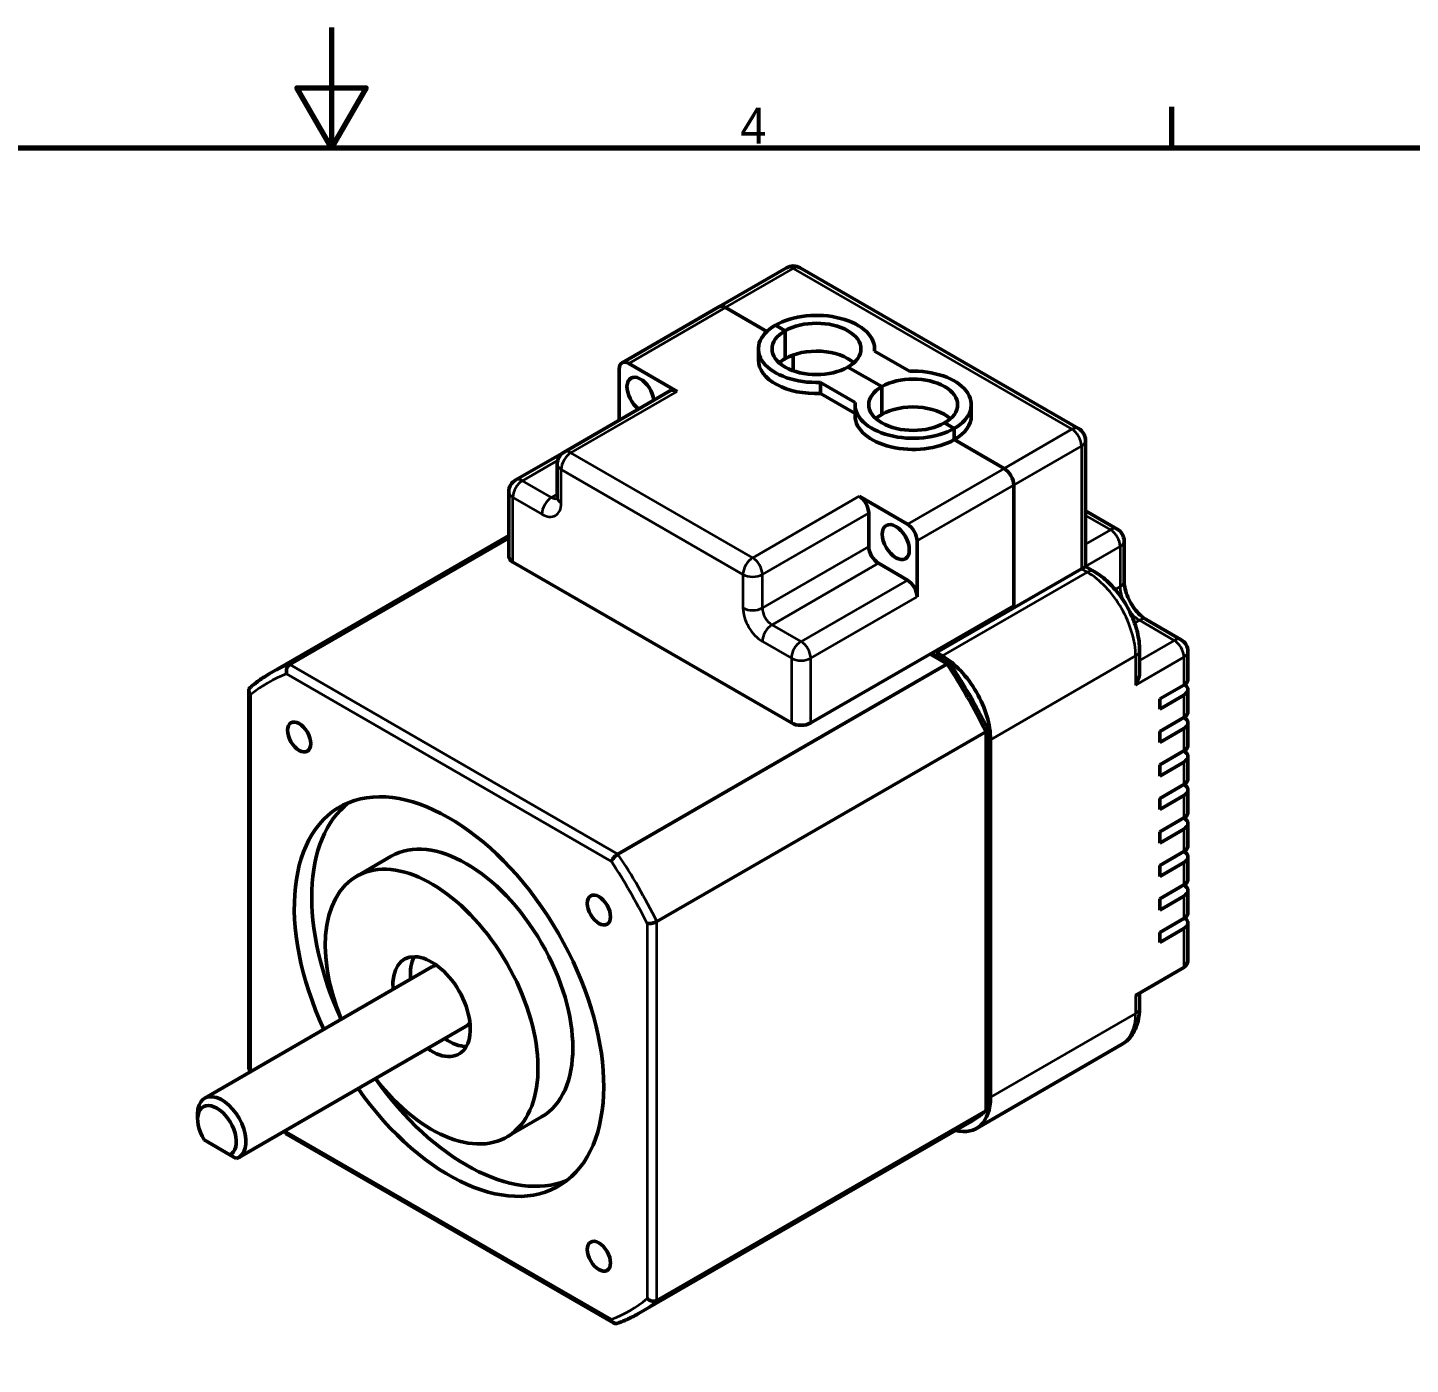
# Model space of a CAD drawing. Header units: millimetres. Extents: x -527 to 428, y -54 to 282.
# Drawn here: x -364.8 to -263.7, y 184 to 281.7 of the extents above; entities that cross this region are included whole.
import ezdxf

# ---------------------------------------------------------------- set-up
doc = ezdxf.new("R2010")
doc.units = ezdxf.units.MM
for name, color, linetype, lineweight in [('경계(ISO)', 7, 'Continuous', 70), ('외형선(ISO)', 7, 'Continuous', 50), ('좁은 외형선(ISO)', 7, 'Continuous', 35)]:
    doc.layers.add(name, color=color, linetype=linetype, lineweight=lineweight)
doc.styles.add('레이블 문자 (JIS)', font='')
doc.styles.get('레이블 문자 (JIS)').set_extended_font_data('Gulim')

# ---------------------------------------------------------------- blocks, each defined once
blk = doc.blocks.new('경계 Default Border')
at = {"layer": '경계(ISO)'}
blk.add_line((280, 287), (280, 290.4), dxfattribs=at)
at = {"layer": '경계(ISO)', "flags": 128}
for points in [[(210, 297), (210, 287), (207.11, 292), (212.89, 292), (210, 287)], [(10, 10), (10, 287), (410, 287), (410, 10), (10, 10)]]:
    blk.add_lwpolyline(points, dxfattribs=at)
at = {"layer": '경계(ISO)', "insert": (244.04, 287.33), "char_height": 3, "attachment_point": 7, "style": '레이블 문자 (JIS)'}
blk.add_mtext('4', dxfattribs=at)

msp = doc.modelspace()

# ---------------------------------------------------------------- linework, layer by layer
at = {"layer": '외형선(ISO)', "color": 0}
for p, q in [((-309.29955, 264.15621), (-314.2493, 261.29847)), ((-287.93487, 252.39866), (-308.29955, 264.15621)), ((-314.2493, 261.29847), (-321.32036, 257.21599)), ((-310.73043, 259.506), (-313.7493, 261.24894)), ((-313.7493, 261.24894), (-310.73043, 259.506)), ((-310.1077, 259.96296), (-309.40059, 259.55471)), ((-309.40059, 259.55471), (-310.1077, 259.96296)), ((-309.40059, 259.55471), (-309.40059, 257.51347)), ((-309.40059, 259.55471), (-309.40059, 257.51347)), ((-311.35249, 257.41141), (-311.35249, 258.22791)), ((-300.31233, 256.5938), (-302.86178, 258.06572)), ((-302.85249, 258.06036), (-302.85249, 258.22791)), ((-320.82036, 257.16646), (-317.28483, 255.12522)), ((-308.79955, 257.78692), (-308.79955, 256.62765)), ((-304.80439, 256.9011), (-302.32952, 255.47223)), ((-304.80439, 256.9011), (-302.32952, 255.47223)), ((-321.52747, 253.01393), (-321.52747, 256.75821)), ((-317.78483, 255.17475), (-325.563, 250.68402)), ((-304.27213, 254.30761), (-306.82158, 255.77953)), ((-306.82158, 254.96304), (-306.82158, 255.77953)), ((-304.28142, 253.49647), (-306.82158, 254.96304)), ((-302.32952, 255.47223), (-302.32952, 253.43099)), ((-302.32952, 255.47223), (-302.32952, 253.43099)), ((-304.28142, 254.14542), (-304.28142, 253.32893)), ((-295.78142, 253.32893), (-295.78142, 254.14542)), ((-297.73333, 252.81862), (-297.02622, 252.41037)), ((-297.73333, 252.81862), (-297.02622, 252.41037)), ((-297.02622, 252.41037), (-297.02622, 251.59387)), ((-297.02622, 251.59387), (-297.02622, 252.41037)), ((-293.38462, 249.49139), (-297.02622, 251.59387)), ((-297.02622, 251.59387), (-293.38462, 249.49139)), ((-287.43487, 242.31202), (-287.43487, 251.53263)), ((-329.09854, 248.64277), (-325.563, 250.68402)), ((-326.063, 249.81799), (-326.063, 247.3685)), ((-329.59854, 247.77675), (-329.59854, 243.04107)), ((-292.67751, 248.26665), (-292.67751, 239.36683)), ((-292.67751, 248.26665), (-292.67751, 239.44848)), ((-303.99122, 247.45015), (-300.45569, 245.40891)), ((-303.28411, 243.77592), (-303.28411, 246.22541)), ((-287.43487, 246.39451), (-285.10645, 245.05019)), ((-329.59854, 244.57336), (-347.119, 234.45791)), ((-329.59854, 244.39928), (-345.619, 235.14986)), ((-299.74858, 244.18416), (-299.74858, 240.10168)), ((-284.60645, 244.18416), (-284.60645, 241.24478)), ((-329.30564, 242.63282), (-308.94097, 230.87527)), ((-300.45569, 241.32643), (-302.57701, 242.55117)), ((-287.72777, 242.14292), (-298.33437, 236.0192)), ((-287.43487, 242.31202), (-287.72777, 242.14292)), ((-286.8035, 241.9475), (-287.43487, 242.31202)), ((-307.52676, 230.87527), (-292.67751, 239.44848)), ((-292.67751, 239.36683), (-298.33437, 236.10085)), ((-292.74822, 239.40766), (-292.67751, 239.36683)), ((-282.98512, 238.43657), (-280.43954, 236.96687)), ((-297.36403, 235.21983), (-298.6829, 235.98128)), ((-298.40508, 236.14167), (-298.33437, 236.10085)), ((-298.33437, 236.10085), (-298.33437, 236.0192)), ((-297.9101, 235.77425), (-298.33437, 236.0192)), ((-283.47507, 234.63696), (-283.47507, 236.1825)), ((-279.93954, 236.10085), (-279.93954, 234.05961)), ((-321.619, 221.29345), (-297.57737, 235.17389)), ((-282.0002, 232.63074), (-280.23243, 233.65136)), ((-348.61468, 233.25838), (-348.61468, 205.63025)), ((-280.23243, 232.91651), (-282.0002, 231.89589)), ((-282.0002, 231.89589), (-282.0002, 232.63074)), ((-279.93954, 233.32476), (-279.93954, 231.69177)), ((-280.23243, 231.28352), (-282.0002, 230.2629)), ((-279.93954, 230.87527), (-279.93954, 229.24228)), ((-318.76975, 216.35842), (-294.72812, 230.23886)), ((-294.58168, 202.77251), (-294.58168, 230.40065)), ((-294.37457, 203.52263), (-294.37457, 229.65053)), ((-280.23243, 230.46702), (-282.0002, 229.4464)), ((-282.0002, 229.4464), (-282.0002, 230.2629)), ((-280.23243, 228.83403), (-282.0002, 227.81341)), ((-280.23243, 228.01753), (-282.0002, 226.99691)), ((-282.0002, 226.99691), (-282.0002, 227.81341)), ((-279.93954, 228.42578), (-279.93954, 226.79279)), ((-280.23243, 226.38454), (-282.0002, 225.36392)), ((-280.23243, 225.56804), (-282.0002, 224.54742)), ((-279.93954, 225.97629), (-279.93954, 224.3433)), ((-282.0002, 224.54742), (-282.0002, 225.36392)), ((-280.23243, 223.93505), (-282.0002, 222.91443)), ((-279.93954, 223.5268), (-279.93954, 221.89381)), ((-280.23243, 223.11855), (-282.0002, 222.09793)), ((-282.0002, 222.09793), (-282.0002, 222.91443)), ((-280.23243, 221.48556), (-282.0002, 220.46494)), ((-338.19976, 221.13223), (-340.74534, 219.66254)), ((-280.23243, 220.66906), (-282.0002, 219.64844)), ((-282.0002, 219.64844), (-282.0002, 220.46494)), ((-279.93954, 221.07731), (-279.93954, 219.44432)), ((-280.23243, 219.03607), (-282.0002, 218.01545)), ((-279.93954, 218.62782), (-279.93954, 216.99483)), ((-280.23243, 218.21957), (-282.0002, 217.19895)), ((-282.0002, 217.19895), (-282.0002, 218.01545)), ((-280.23243, 216.58658), (-282.0002, 215.56596)), ((-280.23243, 215.85173), (-282.0002, 214.83111)), ((-282.0002, 214.83111), (-282.0002, 215.56596)), ((-279.93954, 216.25998), (-279.93954, 213.64139)), ((-335.22255, 213.03617), (-351.83956, 203.44233)), ((-283.76797, 210.95275), (-280.23243, 212.994)), ((-283.47507, 210.05461), (-283.47507, 211.12186)), ((-332.72255, 208.70604), (-349.33956, 199.11221)), ((-284.8035, 207.35747), (-295.4101, 201.23375)), ((-352.35733, 201.88964), (-352.35733, 202.29789)), ((-318.76975, 188.64561), (-294.72812, 202.52605)), ((-327.19976, 202.07967), (-329.74534, 200.60998)), ((-296.07737, 201.57298), (-320.119, 187.69254)), ((-350.0077, 199.30834), (-351.87853, 200.38846)), ((-345.83233, 200.81107), (-321.90566, 186.997)), ((-350.0077, 199.30834), (-349.5289, 199.0319))]:
    msp.add_line(p, q, dxfattribs=at)
for centre, start, end in [((-308.79955, 263.29018), 60, 120), ((-288.43487, 251.53263), 0, 60), ((-325.063, 249.81799), 120, 180), ((-328.59854, 247.77675), 120, 180), ((-285.60645, 244.18416), 0, 60), ((-280.93954, 236.10085), 0, 60)]:
    msp.add_arc(centre, 1, start, end, dxfattribs=at)
for centre, major_axis, start_param, end_param in [((-313.7493, 260.43245), (-0.5, 0.86603), 5.497787144, 6.283185307), ((-313.7493, 260.43245), (-0.5, 0.86603), 5.497787144, 6.283185307), ((-307.10249, 258.22791), (4.25, 0), 6.217040995, 8.639379797), ((-307.10249, 258.22791), (-4.25, 0), 5.497787144, 7.920125946), ((-307.10249, 258.22791), (3.25, 0), 5.497787144, 8.639379797), ((-307.10249, 258.22791), (-3.25, 0), 5.497787144, 8.639379797), ((-307.10249, 256.18666), (-3.25, 0), 3.716704077, 5.497787144), ((-320.82036, 256.34996), (-0.5, 0.86603), 5.497787144, 7.068583471), ((-307.10249, 257.41141), (-4.25, 0), 0, 1.636940639), ((-307.10249, 256.18666), (-3.25, 0), 5.497787144, 5.708073883), ((-319.97183, 254.88027), (-0.7, 1.21244), 4.070246438, 8.496124177), ((-300.03142, 254.14542), (3.25, 0), 5.497787144, 8.639379797), ((-300.03142, 254.14542), (4.25, 0), 5.497787144, 7.920125946), ((-317.28483, 254.30872), (-0.5, 0.86603), 5.497787144, 6.283185307), ((-300.03142, 254.14542), (-3.25, 0), 5.497787144, 8.639379797), ((-300.03142, 254.14542), (-4.25, 0), 6.217040995, 8.639379797), ((-300.03142, 252.10418), (-3.25, 0), 3.716704077, 5.497787144), ((-300.03142, 253.32893), (-4.25, 0), 0, 2.35619449), ((-300.03142, 252.10418), (-3.25, 0), 5.497787144, 5.708073883), ((-300.03142, 253.32893), (4.25, 0), 5.497787144, 6.283185307), ((-293.38462, 248.6749), (0.5, -0.86603), 0.785398163, 2.35619449), ((-293.38462, 248.6749), (-0.5, 0.86603), 3.926990817, 5.497787144), ((-303.99122, 246.63365), (0.5, -0.86603), 0.785398163, 2.35619449), ((-300.45569, 244.59241), (0.5, -0.86603), 0.785398163, 2.35619449), ((-302.57701, 243.36767), (0.5, -0.86603), 3.926990817, 5.497787144), ((-328.59854, 243.04107), (-1, 0), 0, 0.785398163), ((-300.45569, 240.50993), (0.5, -0.86603), 0.785398163, 2.35619449), ((-297.9101, 231.69177), (2.5, -4.33013), 0.785398163, 2.35619449), ((-284.47507, 234.05961), (0.70711, 1.22474), 4.71238898, 5.497787144), ((-280.93954, 234.05961), (1, 0), 5.497787144, 6.283185307), ((-280.93954, 233.32476), (1, 0), 5.497787144, 6.973002397), ((-297.62726, 231.85507), (-1.75, 3.03109), 4.56241309, 4.86236487), ((-295.08168, 233.32476), (-0.85, 1.47224), 1.27535549, 1.282252411), ((-295.08168, 233.32476), (-0.85, 1.47224), 1.859340243, 1.866237164), ((-280.93954, 231.69177), (1, 0), 5.497787144, 6.283185307), ((-308.23386, 231.28352), (1, 0), 3.926990817, 5.497787144), ((-280.93954, 230.87527), (1, 0), 5.497787144, 7.068583471), ((-280.93954, 229.24228), (1, 0), 5.497787144, 6.283185307), ((-280.93954, 228.42578), (1, 0), 5.497787144, 7.068583471), ((-333.97255, 210.8711), (-8, 13.85641), 1.727689198, 7.697088763), ((-280.93954, 226.79279), (1, 0), 5.497787144, 6.283185307), ((-280.93954, 225.97629), (1, 0), 5.497787144, 7.068583471), ((-332.69976, 211.60595), (-8, 13.85641), 0.079633653, 1.413903456), ((-280.93954, 224.3433), (1, 0), 5.497787144, 6.283185307), ((-280.93954, 223.5268), (1, 0), 5.497787144, 7.068583471), ((-332.69976, 211.60595), (-5.5, 9.52628), 3.141592654, 6.283185307), ((-280.93954, 221.89381), (1, 0), 5.497787144, 6.283185307), ((-280.93954, 221.07731), (1, 0), 5.497787144, 7.068583471), ((-335.24534, 210.13626), (-5.5, 9.52628), 1.80007253, 7.624705431), ((-280.93954, 219.44432), (1, 0), 5.497787144, 6.283185307), ((-280.93954, 218.62782), (1, 0), 5.497787144, 7.068583471), ((-280.93954, 216.99483), (1, 0), 5.497787144, 6.283185307), ((-280.93954, 216.25998), (1, 0), 5.497787144, 6.973002397), ((-335.24534, 210.13626), (-2, 3.4641), 2.24592786, 7.178850101), ((-333.97255, 210.8711), (-2, 3.4641), 0.323828139, 0.895664794), ((-280.93954, 214.21874), (0.70711, -1.22474), 0, 0.785398163), ((-333.97255, 210.8711), (-1.25, 2.16506), 6.023356133, 6.283185307), ((-333.97255, 210.8711), (1.25, -2.16506), 0, 0.259829174), ((-333.97255, 210.8711), (2, -3.4641), 5.387520513, 5.959357169), ((-332.69976, 211.60595), (8, -13.85641), 4.869281851, 6.203551655), ((-350.58956, 201.27727), (-1.25, 2.16506), 2.999695599, 7.068583471), ((-297.9101, 205.56388), (2.5, -4.33013), 5.77682719, 7.068583471), ((-350.94311, 201.07314), (-1, 1.73205), 3.078928738, 7.91664555)]:
    msp.add_ellipse(centre, major_axis=major_axis, ratio=0.577350269, start_param=start_param, end_param=end_param, dxfattribs=at)
for centre, major_axis in [((-301.30422, 244.10251), (-0.7, 1.21244)), ((-344.9327, 229.85465), (0.6, -1.03923)), ((-323.01239, 217.19895), (0.6, -1.03923)), ((-323.01239, 191.88756), (0.6, -1.03923))]:
    msp.add_ellipse(centre, major_axis=major_axis, ratio=0.577350269, dxfattribs=at)
for points, knots in [([(-326.063, 247.3685), (-326.063, 247.32834), (-326.06582, 247.29515), (-326.07318, 247.24572), (-326.07772, 247.22955), (-326.08118, 247.21926), (-326.08182, 247.21778), (-326.08182, 247.21778)], [6.2831853072, 6.2831853072, 6.2831853072, 6.2831853072, 6.4402649399, 6.4402649399, 6.5973445725, 6.5973445725, 6.6636738223, 6.6636738223, 6.6636738223, 6.6636738223]), ([(-283.47507, 236.1825), (-283.47507, 236.6152), (-283.53356, 237.06069), (-283.7496, 237.95318), (-283.90744, 238.40011), (-284.30715, 239.26615), (-284.54902, 239.68508), (-285.09917, 240.46425), (-285.40731, 240.82442), (-286.0722, 241.45776), (-286.42877, 241.73115), (-286.8035, 241.9475)], [1.570796327, 1.570796327, 1.570796327, 1.570796327, 1.884955592, 1.884955592, 2.199114858, 2.199114858, 2.513274123, 2.513274123, 2.827433388, 2.827433388, 3.141592654, 3.141592654, 3.141592654, 3.141592654]), ([(-282.98512, 238.43657), (-283.09809, 238.50179), (-283.22235, 238.59013), (-283.48096, 238.81478), (-283.61548, 238.95328), (-283.87561, 239.27053), (-284.00064, 239.45062), (-284.22251, 239.83144), (-284.3189, 240.0324), (-284.47039, 240.42723), (-284.52595, 240.62113), (-284.59218, 240.96372), (-284.60645, 241.11484), (-284.60645, 241.24478)], [0, 0, 0, 0, 0.247126499, 0.247126499, 0.507609134, 0.507609134, 0.778558045, 0.778558045, 1.053396997, 1.053396997, 1.324615075, 1.324615075, 1.570796327, 1.570796327, 1.570796327, 1.570796327]), ([(-345.619, 235.14986), (-345.66255, 235.12471), (-345.70272, 235.08895), (-345.77346, 234.99887), (-345.80288, 234.94514), (-345.84781, 234.82427), (-345.86193, 234.75773), (-345.86956, 234.65257), (-345.86931, 234.61451), (-345.86289, 234.53968), (-345.8567, 234.50307), (-345.84742, 234.46697), (-345.84716, 234.46595), (-345.84689, 234.46494)], [-0.08091738103, -0.08091738103, -0.08091738103, -0.08091738103, -0.06239876818, -0.06239876818, -0.04333023181, -0.04333023181, -0.02310057706, -0.02310057706, -0.01158138451, -0.01158138451, 0, 0, 0.0003358864, 0.0003358864, 0.0003358864, 0.0003358864]), ([(-297.34189, 235.19898), (-297.34911, 235.20992), (-297.35905, 235.21823), (-297.39348, 235.23302), (-297.4229, 235.23357), (-297.49364, 235.21622), (-297.53381, 235.19904), (-297.57737, 235.17389)], [0.03228665969, 0.03228665969, 0.03228665969, 0.03228665969, 0.04333023421, 0.04333023421, 0.06239877167, 0.06239877167, 0.08091738547, 0.08091738547, 0.08091738547, 0.08091738547]), ([(-294.58867, 230.43025), (-294.75268, 230.75797), (-294.92085, 231.08418), (-295.26519, 231.73303), (-295.44137, 232.05567), (-295.80145, 232.69684), (-295.98536, 233.01537), (-296.36059, 233.6478), (-296.55191, 233.9617), (-296.94166, 234.58433), (-297.14008, 234.89307), (-297.34189, 235.19898)], [3.8240371733, 3.8240371733, 3.8240371733, 3.8240371733, 3.8652186308, 3.8652186308, 3.9064000883, 3.9064000883, 3.9475815457, 3.9475815457, 3.9887630032, 3.9887630032, 4.0299444606, 4.0299444606, 4.0299444606, 4.0299444606]), ([(-347.119, 234.45791), (-347.2176, 234.40098), (-347.31517, 234.34225), (-347.50817, 234.2212), (-347.60359, 234.15889), (-347.79225, 234.03073), (-347.88548, 233.96488), (-348.06969, 233.82969), (-348.16067, 233.76035), (-348.34033, 233.61822), (-348.42901, 233.54542), (-348.51652, 233.47093)], [5.4977871438, 5.4977871438, 5.4977871438, 5.4977871438, 5.5189176864, 5.5189176864, 5.5400482291, 5.5400482291, 5.5611787717, 5.5611787717, 5.5823093143, 5.5823093143, 5.603439857, 5.603439857, 5.603439857, 5.603439857]), ([(-348.46824, 232.9515), (-348.46898, 232.95224), (-348.46973, 232.95298), (-348.49601, 232.97926), (-348.5187, 233.00635), (-348.55738, 233.06255), (-348.57335, 233.09154), (-348.60719, 233.17276), (-348.61714, 233.2254), (-348.61138, 233.32365), (-348.59715, 233.36862), (-348.55674, 233.43142), (-348.53828, 233.45241), (-348.51652, 233.47093)], [-0.08108516578, -0.08108516578, -0.08108516578, -0.08108516578, -0.08074997428, -0.08074997428, -0.06919255003, -0.06919255003, -0.05769718909, -0.05769718909, -0.03750938668, -0.03750938668, -0.01848030045, -0.01848030045, -0.00743258614, -0.00743258614, -0.00743258614, -0.00743258614]), ([(-294.72812, 230.23886), (-294.68456, 230.26401), (-294.6496, 230.2902), (-294.59921, 230.3428), (-294.58498, 230.36855), (-294.58057, 230.40576), (-294.5828, 230.41853), (-294.58867, 230.43025)], [0.08091741993, 0.08091741993, 0.08091741993, 0.08091741993, 0.09943604178, 0.09943604178, 0.11850458753, 0.11850458753, 0.12954816685, 0.12954816685, 0.12954816685, 0.12954816685]), ([(-322.09821, 220.75363), (-322.09794, 220.75434), (-322.09767, 220.75504), (-322.08805, 220.78023), (-322.07593, 220.80627), (-322.04661, 220.86046), (-322.02949, 220.8885), (-321.97607, 220.96722), (-321.93546, 221.01846), (-321.84749, 221.11449), (-321.80143, 221.15862), (-321.70841, 221.23582), (-321.66255, 221.2683), (-321.619, 221.29345)], [-0.08108516664, -0.08108516664, -0.08108516664, -0.08108516664, -0.08074997513, -0.08074997513, -0.06919255074, -0.06919255074, -0.05769718966, -0.05769718966, -0.03750938699, -0.03750938699, -0.01848030053, -0.01848030053, 0, 0, 0, 0]), ([(-319.47686, 216.21332), (-319.47611, 216.2132), (-319.47537, 216.21308), (-319.44875, 216.20882), (-319.42013, 216.20629), (-319.35854, 216.20459), (-319.3257, 216.2054), (-319.23081, 216.2123), (-319.16613, 216.22185), (-319.03899, 216.25002), (-318.97774, 216.26784), (-318.86437, 216.3098), (-318.81331, 216.33327), (-318.76975, 216.35842)], [-0.0003358864, -0.0003358864, -0.0003358864, -0.0003358864, 0, 0, 0.01158138452, 0.01158138452, 0.02310057706, 0.02310057706, 0.04333023182, 0.04333023182, 0.06239876819, 0.06239876819, 0.08091738092, 0.08091738092, 0.08091738092, 0.08091738092]), ([(-284.8035, 207.35747), (-284.62024, 207.46328), (-284.45178, 207.5943), (-284.15614, 207.89348), (-284.02891, 208.0613), (-283.81685, 208.41944), (-283.73179, 208.60972), (-283.59936, 209.0039), (-283.55188, 209.20789), (-283.48974, 209.62504), (-283.47507, 209.83826), (-283.47507, 210.05461)], [0.7853981634, 0.7853981634, 0.7853981634, 0.7853981634, 0.9424777961, 0.9424777961, 1.0995574288, 1.0995574288, 1.2566370614, 1.2566370614, 1.4137166941, 1.4137166941, 1.5707963268, 1.5707963268, 1.5707963268, 1.5707963268]), ([(-348.61469, 205.63025), (-348.61469, 205.60875), (-348.6047, 205.58965), (-348.57335, 205.56339), (-348.55738, 205.55446), (-348.5187, 205.53954), (-348.49601, 205.53359), (-348.46973, 205.52913), (-348.46898, 205.52901), (-348.46824, 205.52888)], [-0.04099554639, -0.04099554639, -0.04099554639, -0.04099554639, -0.02310057706, -0.02310057706, -0.01158138452, -0.01158138452, 0, 0, 0.0003358864, 0.0003358864, 0.0003358864, 0.0003358864]), ([(-296.07737, 201.57298), (-295.97876, 201.62992), (-295.88119, 201.68865), (-295.6882, 201.8097), (-295.59277, 201.87201), (-295.40411, 202.00017), (-295.31088, 202.06602), (-295.12667, 202.2012), (-295.03569, 202.27055), (-294.85603, 202.41268), (-294.76735, 202.48547), (-294.67984, 202.55997)], [2.3561944902, 2.3561944902, 2.3561944902, 2.3561944902, 2.3773250328, 2.3773250328, 2.3984555755, 2.3984555755, 2.4195861181, 2.4195861181, 2.4407166607, 2.4407166607, 2.4618472034, 2.4618472034, 2.4618472034, 2.4618472034]), ([(-294.58168, 202.77251), (-294.58168, 202.76663), (-294.58185, 202.76076), (-294.58498, 202.70725), (-294.59921, 202.66228), (-294.6496, 202.58396), (-294.68456, 202.5512), (-294.72812, 202.52605)], [0.04099551336, 0.04099551336, 0.04099551336, 0.04099551336, 0.04333019684, 0.04333019684, 0.06239871719, 0.06239871719, 0.08091731437, 0.08091731437, 0.08091731437, 0.08091731437]), ([(-345.84689, 200.98858), (-345.84716, 200.98787), (-345.84742, 200.98717), (-345.8567, 200.96218), (-345.86289, 200.93955), (-345.86931, 200.89859), (-345.86956, 200.8803), (-345.8625, 200.84001), (-345.85095, 200.82182), (-345.83233, 200.81107)], [-0.08108516517, -0.08108516517, -0.08108516517, -0.08108516517, -0.08074997367, -0.08074997367, -0.06919254953, -0.06919254953, -0.05769718869, -0.05769718869, -0.03983924173, -0.03983924173, -0.03983924173, -0.03983924173]), ([(-319.47686, 188.7907), (-319.47611, 188.78997), (-319.47537, 188.78923), (-319.44875, 188.76314), (-319.42013, 188.73948), (-319.35854, 188.6965), (-319.3257, 188.67725), (-319.23081, 188.63128), (-319.16613, 188.61024), (-319.03899, 188.58872), (-318.97774, 188.58733), (-318.86437, 188.60356), (-318.81331, 188.62046), (-318.76975, 188.64561)], [-0.08108516603, -0.08108516603, -0.08108516603, -0.08108516603, -0.08074997453, -0.08074997453, -0.06919255024, -0.06919255024, -0.05769718926, -0.05769718926, -0.03750938677, -0.03750938677, -0.01848030047, -0.01848030047, 0, 0, 0, 0]), ([(-321.67251, 186.97574), (-321.69943, 186.96616), (-321.72684, 186.96066), (-321.80143, 186.95707), (-321.84749, 186.96723), (-321.93546, 187.01137), (-321.97607, 187.04631), (-322.02949, 187.11622), (-322.04661, 187.14455), (-322.07593, 187.20615), (-322.08805, 187.23934), (-322.09767, 187.27524), (-322.09794, 187.27625), (-322.09821, 187.27727)], [-0.07346938606, -0.07346938606, -0.07346938606, -0.07346938606, -0.06239876819, -0.06239876819, -0.04333023182, -0.04333023182, -0.02310057706, -0.02310057706, -0.01158138452, -0.01158138452, 0, 0, 0.0003358864, 0.0003358864, 0.0003358864, 0.0003358864]), ([(-321.67251, 186.97574), (-321.56424, 187.01428), (-321.45686, 187.05468), (-321.24394, 187.13921), (-321.1384, 187.18333), (-320.92921, 187.27526), (-320.82557, 187.32308), (-320.62026, 187.42238), (-320.51858, 187.47387), (-320.31726, 187.58048), (-320.2176, 187.63561), (-320.119, 187.69254)], [2.250541777, 2.250541777, 2.250541777, 2.250541777, 2.2716723196, 2.2716723196, 2.2928028623, 2.2928028623, 2.3139334049, 2.3139334049, 2.3350639476, 2.3350639476, 2.3561944902, 2.3561944902, 2.3561944902, 2.3561944902])]:
    msp.add_open_spline(points, degree=3, knots=knots, dxfattribs=at)
for points in [[(-348.60769, 205.60065), (-348.56987, 205.52507), (-348.53182, 205.44957), (-348.49355, 205.37415)], [(-345.99355, 201.04402), (-345.94737, 200.97317), (-345.90101, 200.90247), (-345.85447, 200.83192)]]:
    msp.add_open_spline(points, degree=3, dxfattribs=at)
at = {"layer": '좁은 외형선(ISO)', "color": 0}
for p, q in [((-313.7493, 261.24894), (-308.79955, 264.10668)), ((-308.79955, 264.10668), (-288.43487, 252.34913)), ((-320.82036, 257.16646), (-313.7493, 261.24894)), ((-325.063, 250.63449), (-317.28483, 255.12522)), ((-288.43487, 252.34913), (-293.38462, 249.49139)), ((-292.67751, 248.26665), (-287.72777, 251.12439)), ((-287.72777, 251.12439), (-287.72777, 242.14292)), ((-328.59854, 248.59325), (-326.02893, 250.07681)), ((-311.7694, 242.95942), (-325.063, 250.63449)), ((-325.77011, 246.96025), (-325.77011, 249.40974)), ((-325.77011, 249.40974), (-312.4765, 241.73467)), ((-293.38462, 249.49139), (-300.45569, 245.40891)), ((-326.47722, 247.3685), (-328.59854, 248.59325)), ((-299.74858, 244.18416), (-292.67751, 248.26665)), ((-329.30564, 247.3685), (-327.18432, 246.14376)), ((-329.30564, 242.63282), (-329.30564, 247.3685)), ((-326.063, 247.60765), (-326.47722, 247.3685)), ((-303.99122, 247.45015), (-311.7694, 242.95942)), ((-311.06229, 241.73467), (-303.28411, 246.22541)), ((-287.43487, 246.0563), (-285.60645, 245.00066)), ((-285.60645, 245.00066), (-287.43487, 243.94502)), ((-303.28411, 243.77592), (-311.06229, 239.28518)), ((-287.43487, 242.31202), (-284.89934, 243.77592)), ((-284.89934, 243.77592), (-284.89934, 240.83653)), ((-312.4765, 241.73467), (-312.4765, 239.28518)), ((-311.06229, 239.28518), (-311.06229, 241.73467)), ((-310.35518, 238.06044), (-302.57701, 242.55117)), ((-287.3035, 241.89797), (-297.9101, 235.77425)), ((-287.72777, 242.14292), (-287.3035, 241.89797)), ((-300.45569, 241.32643), (-308.23386, 236.8357)), ((-284.89934, 240.83653), (-285.25631, 240.63043)), ((-307.52676, 235.61095), (-299.74858, 240.10168)), ((-308.23386, 236.8357), (-310.35518, 238.06044)), ((-283.84209, 238.18094), (-283.48512, 238.38704)), ((-283.48512, 238.38704), (-280.93954, 236.91734)), ((-311.06229, 236.8357), (-308.94097, 235.61095)), ((-280.93954, 236.91734), (-283.47507, 235.45345)), ((-308.94097, 235.61095), (-308.94097, 230.87527)), ((-307.52676, 230.87527), (-307.52676, 235.61095)), ((-297.57737, 235.17389), (-298.82934, 235.89672)), ((-294.37457, 229.65053), (-283.76797, 235.77425)), ((-283.76797, 235.77425), (-283.76797, 233.65136)), ((-283.76797, 233.65136), (-280.23243, 235.6926)), ((-280.23243, 235.6926), (-280.23243, 233.65136)), ((-321.619, 221.29345), (-345.619, 235.14986)), ((-345.84689, 234.46494), (-322.09821, 220.75363)), ((-348.46824, 205.52888), (-348.46824, 232.9515)), ((-280.23243, 232.91651), (-280.23243, 231.28352)), ((-294.72812, 202.52605), (-294.72812, 230.23886)), ((-280.23243, 230.46702), (-280.23243, 228.83403)), ((-280.23243, 228.01753), (-280.23243, 226.38454)), ((-280.23243, 225.56804), (-280.23243, 223.93505)), ((-280.23243, 223.11855), (-280.23243, 221.48556)), ((-280.23243, 220.66906), (-280.23243, 219.03607)), ((-280.23243, 218.21957), (-280.23243, 216.58658)), ((-319.47686, 216.21332), (-319.47686, 188.7907)), ((-318.76975, 188.64561), (-318.76975, 216.35842)), ((-280.23243, 215.85173), (-280.23243, 212.994)), ((-283.76797, 210.95275), (-283.76797, 209.64636)), ((-283.76797, 209.64636), (-294.37457, 203.52263)), ((-322.09821, 187.27727), (-345.84689, 200.98858))]:
    msp.add_line(p, q, dxfattribs=at)
for centre, major_axis, start_param, end_param in [((-308.79955, 263.29018), (-0.5, 0.86603), 5.497787144, 6.283185307), ((-308.79955, 263.29018), (0.5, 0.86603), 0, 0.785398163), ((-288.43487, 251.53263), (0.5, 0.86603), 0, 0.785398163), ((-288.43487, 251.53263), (0.5, -0.86603), 0.785398163, 2.35619449), ((-325.063, 249.81799), (-0.5, 0.86603), 5.497787144, 6.283185307), ((-288.43487, 251.53263), (1, 0), 5.497787144, 6.283185307), ((-325.063, 249.81799), (-1, 0), 0, 0.785398163), ((-325.063, 249.81799), (0.5, 0.86603), 0.785398163, 2.35619449), ((-328.59854, 247.77675), (-1, 0), 0, 0.785398163), ((-328.59854, 247.77675), (-0.5, -0.86603), 3.926990817, 5.497787144), ((-328.59854, 247.77675), (-0.5, 0.86603), 5.497787144, 6.283185307), ((-326.47722, 246.552), (0.5, 0.86603), 0.785398163, 2.35619449), ((-327.18432, 247.77675), (1, -1.73205), 5.497787144, 7.068583471), ((-326.47722, 248.185), (0.5, -0.86603), 5.497787144, 6.115279578), ((-325.063, 247.3685), (-1, 0), 0, 0.785398163), ((-285.60645, 244.18416), (0.5, 0.86603), 0, 0.785398163), ((-285.60645, 244.18416), (0.5, -0.86603), 0.785398163, 2.35619449), ((-285.60645, 244.18416), (1, 0), 5.497787144, 6.283185307), ((-311.7694, 242.14292), (-0.5, -0.86603), 3.926990817, 5.497787144), ((-311.7694, 242.14292), (0.5, -0.86603), 0.785398163, 2.35619449), ((-311.7694, 242.14292), (-1, 0), 0.785398163, 2.35619449), ((-287.3035, 241.08148), (0.5, 0.86603), 0, 0.785398163), ((-287.3035, 237.81549), (2.5, -4.33013), 0.785398163, 2.35619449), ((-285.60645, 241.24478), (1, 0), 5.497787144, 6.283185307), ((-283.48512, 240.02003), (1, -1.73205), 3.926990817, 4.453597783), ((-311.7694, 239.69343), (1, 0), 3.926990817, 5.497787144), ((-311.06229, 238.46869), (1, -1.73205), 3.926990817, 5.497787144), ((-310.35518, 238.87694), (-0.5, 0.86603), 0.785398163, 2.35619449), ((-283.48512, 240.02003), (1, -1.73205), 4.971180178, 5.497787144), ((-310.35518, 237.24394), (-0.5, -0.86603), 3.926990817, 5.497787144), ((-283.48512, 237.57054), (0.5, 0.86603), 0, 0.785398163), ((-308.23386, 236.0192), (0.5, 0.86603), 0.785398163, 2.35619449), ((-308.23386, 236.0192), (0.5, -0.86603), 0.785398163, 2.35619449), ((-280.93954, 236.10085), (0.5, 0.86603), 0, 0.785398163), ((-280.93954, 236.10085), (0.5, -0.86603), 0.785398163, 2.35619449), ((-308.23386, 236.0192), (1, 0), 3.926990817, 5.497787144), ((-284.47507, 236.1825), (1, 0), 5.497787144, 6.283185307), ((-280.93954, 236.10085), (1, 0), 5.497787144, 6.283185307), ((-333.619, 211.07523), (-13.5, 23.38269), 6.177460963, 6.283185307), ((-309.57737, 224.95567), (-13.5, 23.38269), 4.606664636, 4.818113325), ((-333.97255, 210.8711), (-13.25, 22.94967), 6.184104522, 6.382266092), ((-333.97255, 210.8711), (13.25, -22.94967), 1.471715542, 1.669877112), ((-333.619, 211.07523), (-13.5, 23.38269), 4.606664636, 4.818113325), ((-287.3035, 211.6876), (2.5, -4.33013), 0, 0.785398163), ((-284.47507, 210.05461), (1, 0), 5.497787144, 6.283185307), ((-333.97255, 210.8711), (-13.25, 22.94967), 1.471715542, 1.476316204), ((-309.57737, 224.95567), (13.5, -23.38269), 0, 0.105724344), ((-333.97255, 210.8711), (-13.25, 22.94967), 1.665276449, 1.669877112), ((-333.97255, 210.8711), (13.25, -22.94967), 6.184104522, 6.382266092), ((-333.619, 211.07523), (13.5, -23.38269), 0, 0.105724344)]:
    msp.add_ellipse(centre, major_axis=major_axis, ratio=0.577350269, start_param=start_param, end_param=end_param, dxfattribs=at)

# ---------------------------------------------------------------- block references
at = {"color": 0, "xscale": 0.8778375, "yscale": 0.8778375, "zscale": 0.8778375}
msp.add_blockref('경계 Default Border', (-526.90617, 20.99849), dxfattribs=at)

doc.saveas('drawing.dxf')
